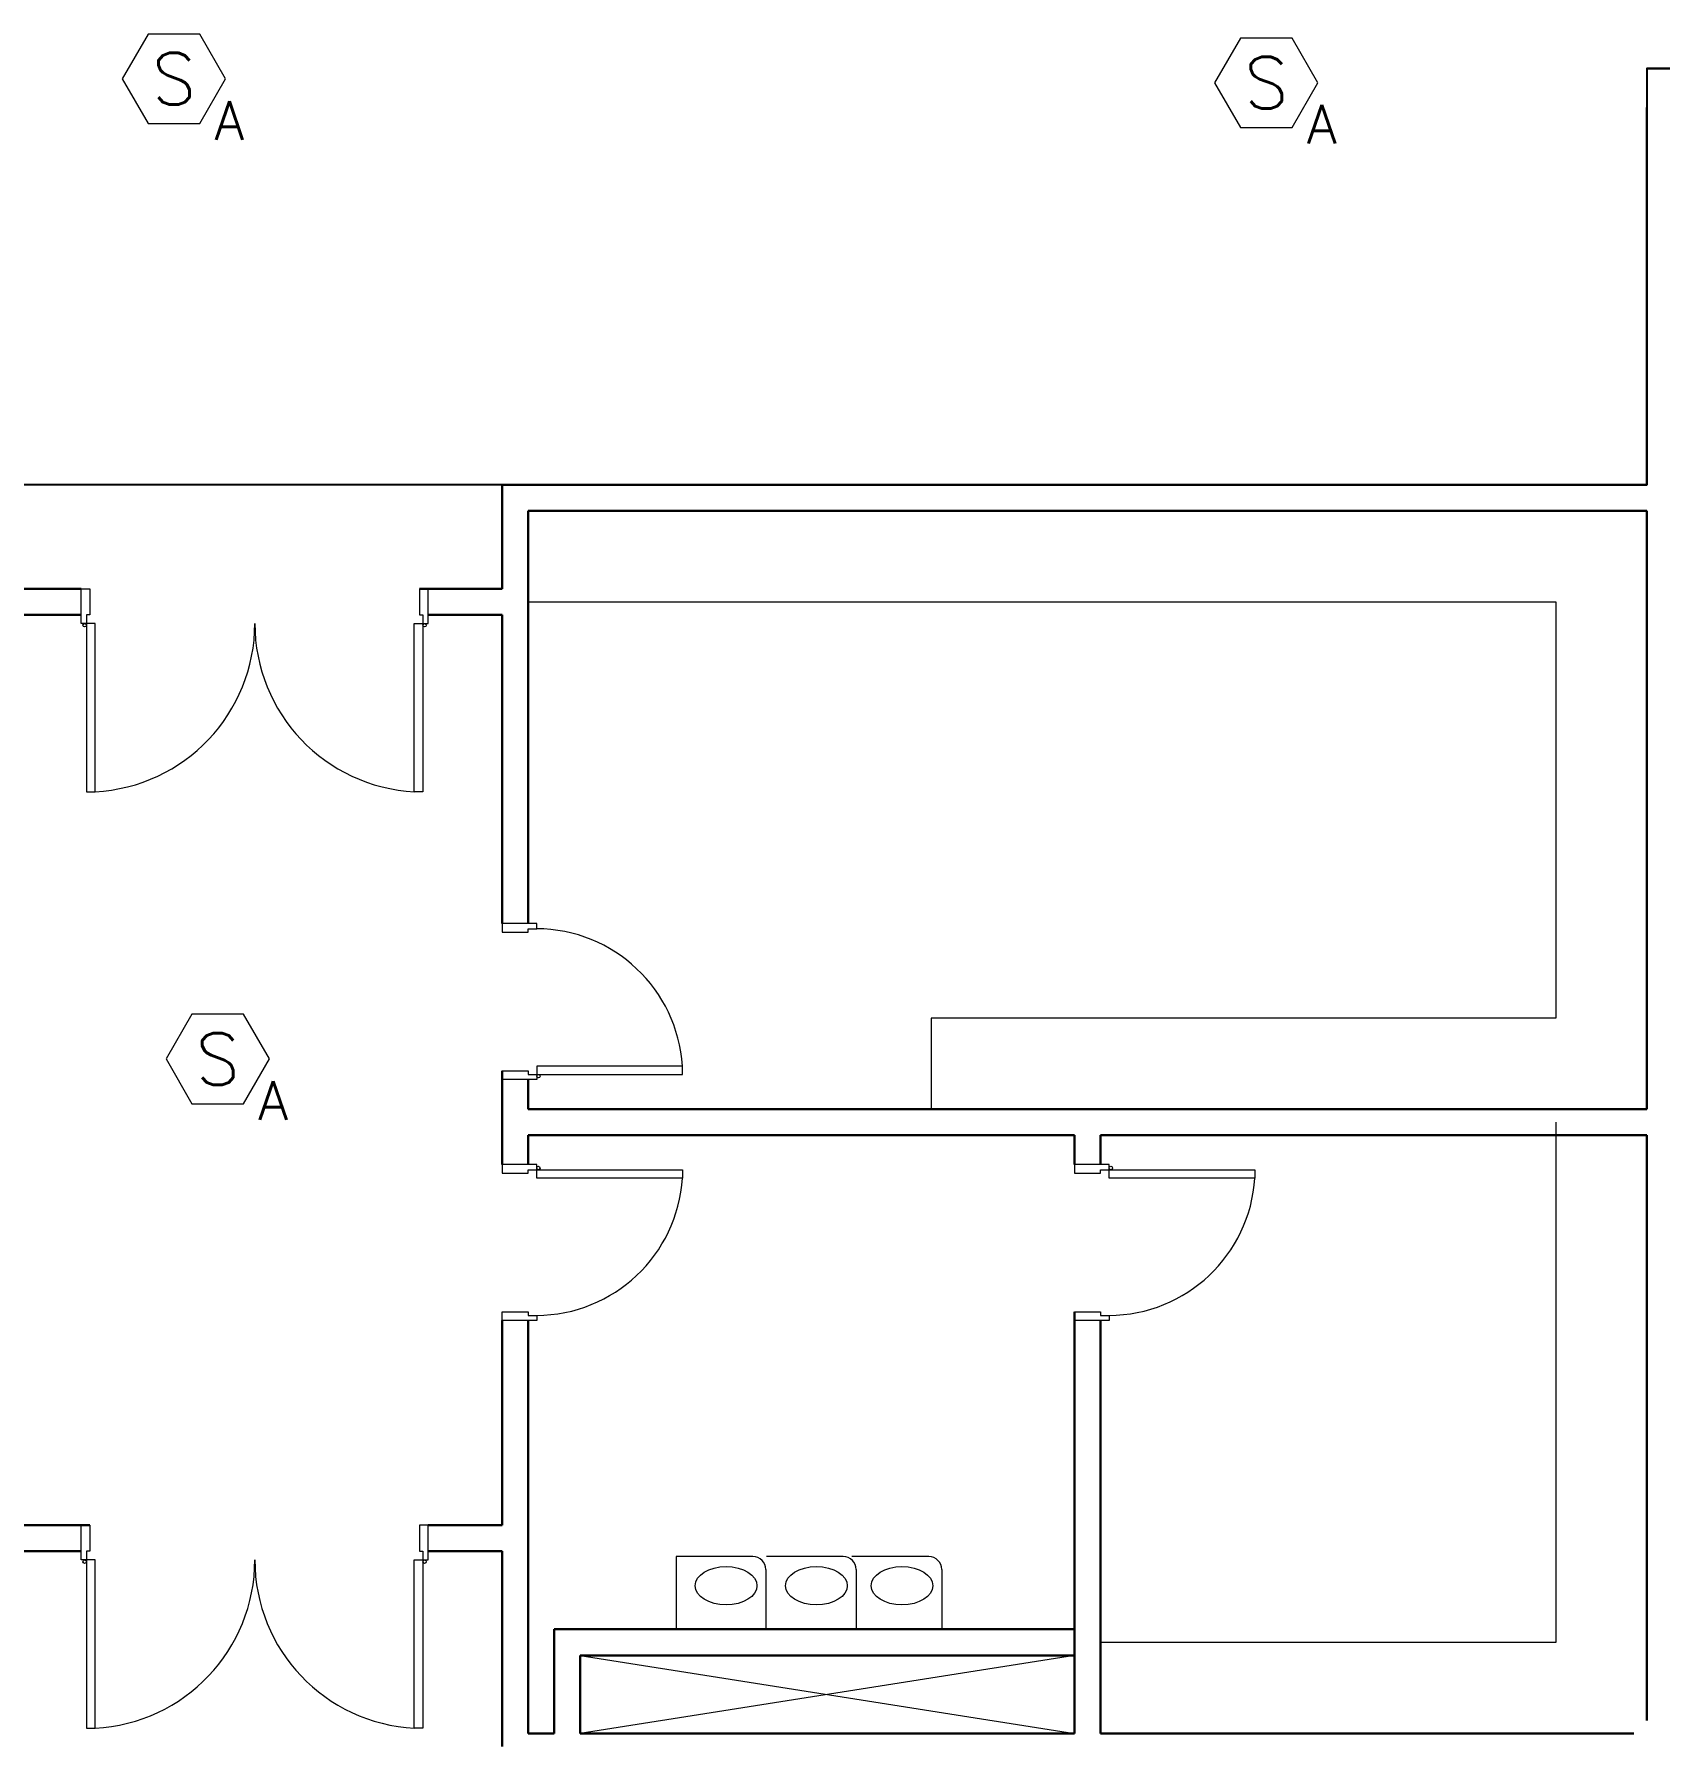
# Model space of a CAD drawing. Extents: x -15 to 256, y 0 to 403.
# Drawn here: x 27.23 to 36.6, y 358.24 to 368.07 of the extents above; entities that cross this region are included whole.
import ezdxf
from ezdxf.enums import TextEntityAlignment as Align

# ---------------------------------------------------------------- set-up
doc = ezdxf.new("R2010")
doc.units = 0
doc.header["$LTSCALE"] = 0.15
doc.layers.get('0').update_dxf_attribs({"color": 252})
doc.layers.add('0 public aadress', color=252, linetype='Continuous')
doc.layers.add('0 sockets', color=252, linetype='Continuous')
for name, color, linetype, lineweight in [('DOOR', 252, 'Continuous', 20), ('FUR', 252, 'Continuous', 9), ('sofa', 252, 'Continuous', 9), ('T-FIRE-B', 4, 'Continuous', 0), ('T-TEXT', 2, 'Continuous', 0), ('wall', 252, 'Continuous', 30)]:
    doc.layers.add(name, color=color, linetype=linetype, lineweight=lineweight)
doc.styles.add('ROMANS', font='ROMANS.shx', dxfattribs={"width": 0.8})

# ---------------------------------------------------------------- blocks, each defined once
blk = doc.blocks.new('ARCH')
at = {"layer": 'DOOR'}
for points in [[(27.5287, 364.675), (27.4987, 364.675), (27.4987, 364.875), (27.5487, 364.875), (27.5487, 364.725), (27.5287, 364.725)], [(29.4687, 364.675), (29.4987, 364.675), (29.4987, 364.875), (29.4487, 364.875), (29.4487, 364.725), (29.4687, 364.725)], [(27.5287, 364.675), (27.5287, 363.705), (27.5787, 363.705), (27.5787, 364.675)], [(29.4687, 364.675), (29.4687, 363.705), (29.4187, 363.705), (29.4187, 364.675)], [(30.125, 362.9148), (30.125, 362.9448), (29.925, 362.9448), (29.925, 362.8948), (30.075, 362.8948), (30.075, 362.9148)], [(30.125, 362.0748), (30.125, 362.0448), (29.925, 362.0448), (29.925, 362.0948), (30.075, 362.0948), (30.075, 362.0748)], [(30.125, 362.0748), (30.965, 362.0748), (30.965, 362.123), (30.125, 362.123)], [(30.125, 361.5252), (30.125, 361.5552), (29.925, 361.5552), (29.925, 361.5052), (30.075, 361.5052), (30.075, 361.5252)], [(30.125, 361.5252), (30.965, 361.5252), (30.965, 361.477), (30.125, 361.477)], [(33.425, 361.5252), (33.425, 361.5552), (33.225, 361.5552), (33.225, 361.5052), (33.375, 361.5052), (33.375, 361.5252)], [(33.425, 361.5252), (34.265, 361.5252), (34.265, 361.477), (33.425, 361.477)], [(30.125, 360.6852), (30.125, 360.6552), (29.925, 360.6552), (29.925, 360.7052), (30.075, 360.7052), (30.075, 360.6852)], [(33.425, 360.6852), (33.425, 360.6552), (33.225, 360.6552), (33.225, 360.7052), (33.375, 360.7052), (33.375, 360.6852)], [(27.5287, 359.275), (27.4987, 359.275), (27.4987, 359.475), (27.5487, 359.475), (27.5487, 359.325), (27.5287, 359.325)], [(29.4687, 359.275), (29.4987, 359.275), (29.4987, 359.475), (29.4487, 359.475), (29.4487, 359.325), (29.4687, 359.325)], [(27.5287, 359.275), (27.5287, 358.305), (27.5787, 358.305), (27.5787, 359.275)], [(29.4687, 359.275), (29.4687, 358.305), (29.4187, 358.305), (29.4187, 359.275)]]:
    blk.add_lwpolyline(points, close=True, dxfattribs=at)
for centre in [(27.5187, 364.665), (29.4787, 364.665), (30.135, 362.0648), (30.135, 361.5352), (33.435, 361.5352), (27.5187, 359.265), (29.4787, 359.265)]:
    blk.add_circle(centre, 0.01, dxfattribs=at)
for centre, radius, start, end in [((27.5287, 364.675), 0.9713, 272.95078, 0), ((29.4713, 364.675), 0.9713, 180, 267.04922), ((30.1217, 362.0698), 0.8449, 3.61106, 89.77823), ((30.1217, 361.5302), 0.8449, 270.22177, 356.38894), ((33.4217, 361.5302), 0.8449, 270.22177, 356.38894), ((27.5287, 359.275), 0.9713, 272.95078, 0), ((29.4713, 359.275), 0.9713, 180, 267.04922)]:
    blk.add_arc(centre, radius, start, end, dxfattribs=at)
at = {"layer": 'FUR'}
for p, q in [((30.075, 364.8), (36, 364.8)), ((36, 364.8), (36, 362.4)), ((36, 362.4), (32.4, 362.4)), ((32.4, 362.4), (32.4, 361.875)), ((36, 361.8), (36, 358.8)), ((36, 358.8), (33.375, 358.8))]:
    blk.add_line(p, q, dxfattribs=at)
at = {"layer": 'sofa'}
for p, q in [((30.9281, 359.2947), (30.9281, 358.875)), ((31.3709, 359.2947), (30.9281, 359.2947)), ((31.8918, 359.2947), (31.4489, 359.2947)), ((32.3853, 359.2947), (31.9424, 359.2947)), ((31.4459, 359.2197), (31.4459, 358.875)), ((31.9668, 359.2197), (31.9668, 358.875)), ((32.4603, 359.2197), (32.4603, 358.875)), ((30.375, 358.725), (33.225, 358.275)), ((33.225, 358.725), (30.375, 358.275))]:
    blk.add_line(p, q, dxfattribs=at)
for centre in [(31.3709, 359.2197), (31.8918, 359.2197), (32.3853, 359.2197)]:
    blk.add_arc(centre, 0.075, 360, 90, dxfattribs=at)
for centre in [(31.2166, 359.1265), (31.7374, 359.1265), (32.2309, 359.1265)]:
    blk.add_ellipse(centre, major_axis=(-0.1782, 0), ratio=0.619046, start_param=3.141593, end_param=9.424778, dxfattribs=at)
at = {"layer": 'wall'}
for p, q in [((36.525, 367.875), (43.875, 367.875)), ((36.525, 365.475), (36.525, 367.65)), ((36.525, 365.475), (29.925, 365.475)), ((29.925, 365.475), (29.925, 364.875)), ((36.525, 365.325), (30.075, 365.325)), ((30.075, 365.325), (30.075, 362.9448)), ((36.525, 361.875), (36.525, 365.325)), ((27.4987, 364.875), (27.075, 364.875)), ((29.925, 364.875), (29.4487, 364.875)), ((27.4987, 364.725), (27.075, 364.725)), ((29.925, 364.725), (29.4987, 364.725)), ((29.925, 364.725), (29.925, 362.9448)), ((29.925, 362.0948), (29.925, 361.5552)), ((30.075, 362.0448), (30.075, 361.875)), ((30.075, 362.0448), (30.075, 361.875)), ((36.525, 361.875), (30.075, 361.875)), ((33.225, 361.725), (30.075, 361.725)), ((30.075, 361.725), (30.075, 361.5552)), ((33.225, 361.725), (33.225, 361.5552)), ((36.525, 361.725), (33.375, 361.725)), ((33.375, 361.725), (33.375, 361.5552)), ((36.525, 358.35), (36.525, 361.725)), ((33.225, 360.7052), (33.225, 358.275)), ((29.925, 360.6552), (29.925, 359.475)), ((30.075, 360.6552), (30.075, 358.275)), ((33.375, 360.6552), (33.375, 358.275)), ((27.5487, 359.475), (27.0748, 359.475)), ((29.925, 359.475), (29.4987, 359.475)), ((27.4987, 359.325), (27.0749, 359.325)), ((29.925, 359.325), (29.4987, 359.325)), ((29.925, 359.325), (29.925, 358.2)), ((31.725, 358.875), (30.225, 358.875)), ((30.225, 358.875), (30.225, 358.275)), ((31.7022, 358.875), (33.225, 358.875)), ((31.725, 358.725), (30.375, 358.725)), ((30.375, 358.725), (30.375, 358.275)), ((31.7125, 358.725), (33.225, 358.725)), ((30.225, 358.275), (30.075, 358.275)), ((31.725, 358.275), (30.375, 358.275)), ((33.225, 358.275), (31.7089, 358.275)), ((33.375, 358.275), (36.45, 358.275))]:
    blk.add_line(p, q, dxfattribs=at)
blk = doc.blocks.new('dressable smoke detectore above false ceiling')
blk.add_lwpolyline([(200, 0), (100, 173.2), (-100, 173.2), (-200, 0), (-100, -173.2), (100, -173.2)], close=True)
at = {"layer": 'T-TEXT', "style": 'ROMANS'}
blk.add_attdef('S', text='', height=200, dxfattribs=at).set_placement((0, 0, 0), align=Align.MIDDLE)
blk.add_attdef('A', text='', height=150, dxfattribs=at).set_placement((214.9, -161.3), align=Align.MIDDLE_CENTER)

msp = doc.modelspace()

# ---------------------------------------------------------------- linework, layer by layer
at = {"layer": '0 public aadress', "color": 3}
msp.add_lwpolyline([(43.875, 367.875), (36.525, 367.875), (36.525, 365.475), (29.925, 365.475), (17.325, 365.475), (17.325, 348.5), (26.9226, 348.5201), (26.8887, 348.4886)], dxfattribs=at)

# ---------------------------------------------------------------- block references
at = {"layer": '0 sockets', "color": 3}
msp.add_blockref('ARCH', (0, 0), dxfattribs=at)
at = {"layer": 'T-FIRE-B', "xscale": 0.001487761816891826, "yscale": 0.001487761816891826, "zscale": 0.001487761816891826}
for p in [(28.0336, 367.8161), (34.3309, 367.7936), (28.2862, 362.1638)]:
    msp.add_blockref('dressable smoke detectore above false ceiling', p, dxfattribs=at).add_auto_attribs({'S': 'S', 'A': 'A'})

doc.saveas('drawing.dxf')
